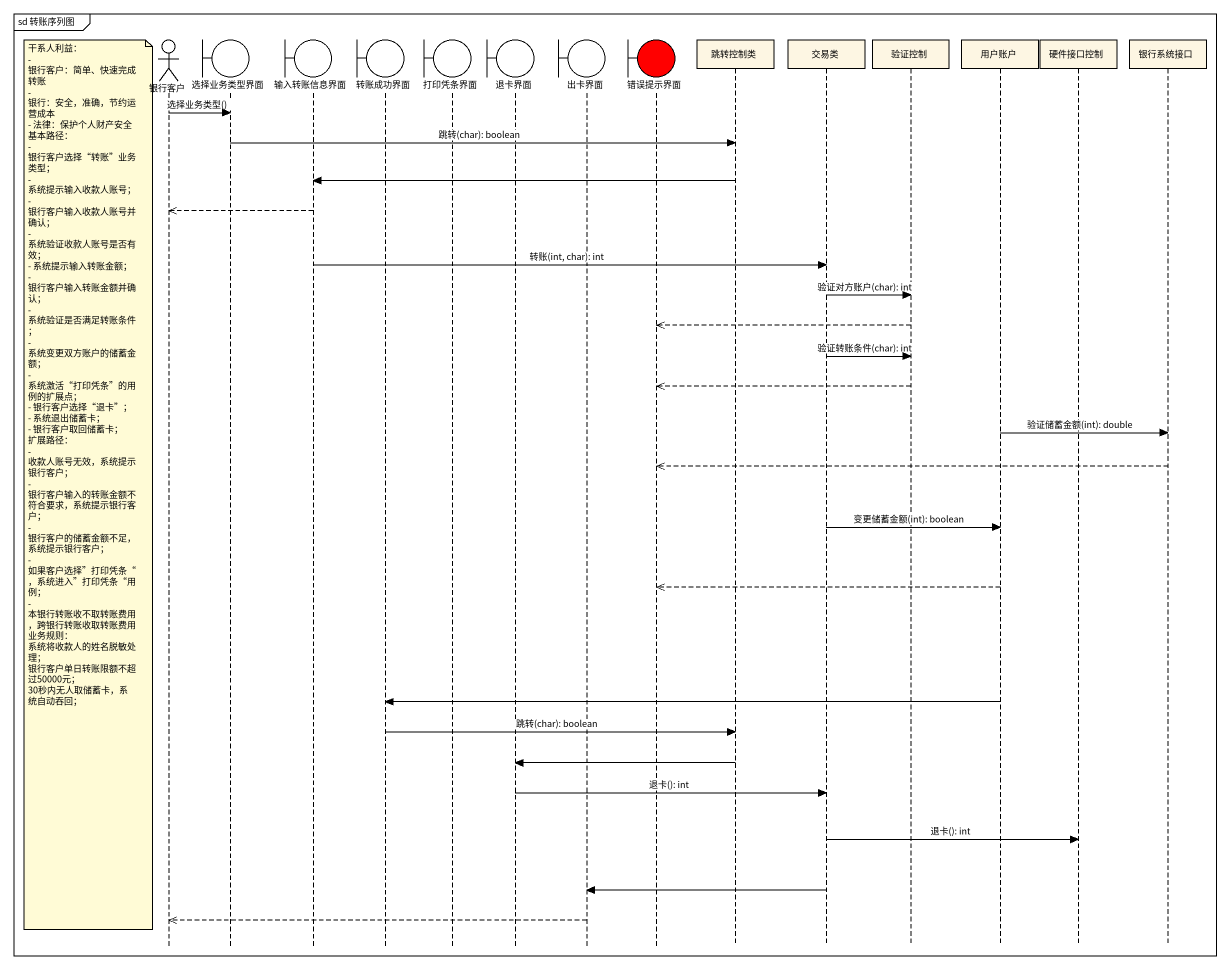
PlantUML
@startuml
mainframe sd 转账序列图
hide footbox
actor 银行客户
boundary 选择业务类型界面
boundary 输入转账信息界面
boundary 转账成功界面
boundary 打印凭条界面
boundary 退卡界面
boundary 出卡界面
boundary 错误提示界面 #FF0000
participant 跳转控制类
participant 交易类
participant 验证控制
participant 用户账户
participant 硬件接口控制
participant 银行系统接口

银行客户 -> 选择业务类型界面 : 选择业务类型()
选择业务类型界面 -> 跳转控制类 : 跳转(char): boolean
跳转控制类 -> 输入转账信息界面
输入转账信息界面 -->> 银行客户
输入转账信息界面 -> 交易类 : 转账(int, char): int
交易类 -> 验证控制 : 验证对方账户(char): int
验证控制 -->> 错误提示界面
交易类 -> 验证控制 : 验证转账条件(char): int
验证控制 -->> 错误提示界面
用户账户 -> 银行系统接口 : 验证储蓄金额(int): double
银行系统接口 -->> 错误提示界面
note left of 银行客户
  干系人利益：
  - 银行客户：简单、快速完成转账
  - 银行：安全，准确，节约运营成本
  - 法律：保护个人财产安全
  基本路径：
  - 银行客户选择“转账”业务类型；
  - 系统提示输入收款人账号；
  - 银行客户输入收款人账号并确认；
  - 系统验证收款人账号是否有效；
  - 系统提示输入转账金额；
  - 银行客户输入转账金额并确认；
  - 系统验证是否满足转账条件 ；
  - 系统变更双方账户的储蓄金额；
  - 系统激活“打印凭条”的用例的扩展点；
  - 银行客户选择“退卡”；
  - 系统退出储蓄卡；
  - 银行客户取回储蓄卡；
  扩展路径：
  - 收款人账号无效，系统提示银行客户；
  - 银行客户输入的转账金额不符合要求，系统提示银行客户；
  - 银行客户的储蓄金额不足，系统提示银行客户；
  - 如果客户选择”打印凭条“，系统进入”打印凭条“用例；
  - 本银行转账收不取转账费用，跨银行转账收取转账费用
  业务规则：
  系统将收款人的姓名脱敏处理；
  银行客户单日转账限额不超过50000元；
  30秒内无人取储蓄卡，系统自动吞回；
end note
交易类 -> 用户账户 : 变更储蓄金额(int): boolean
用户账户 -->> 错误提示界面
用户账户 -> 转账成功界面
转账成功界面 -> 跳转控制类 : 跳转(char): boolean
跳转控制类 -> 退卡界面
退卡界面 -> 交易类 : 退卡(): int
交易类 -> 硬件接口控制 : 退卡(): int
交易类 -> 出卡界面
出卡界面 -->> 银行客户
@enduml
